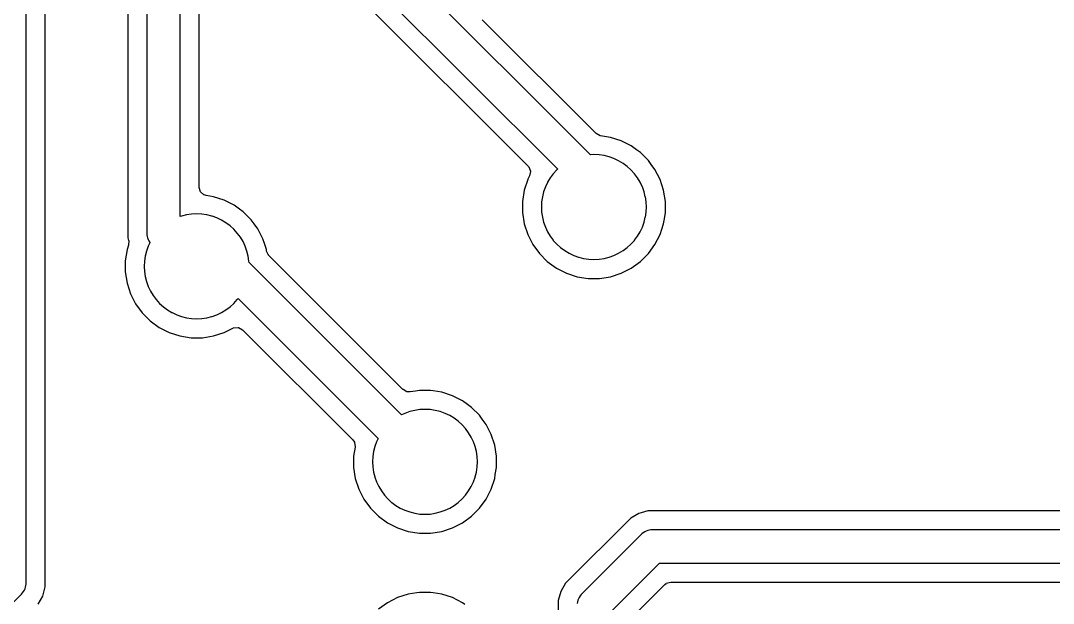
# Model space of a CAD drawing. Header units: metres. Extents: x 92.3 to 181.5, y -134.8 to -50.6.
# Drawn here: x 117.56 to 133.4, y -96.47 to -87.53 of the extents above; entities that cross this region are included whole.
import ezdxf

# ---------------------------------------------------------------- set-up
doc = ezdxf.new("R2010")
doc.units = ezdxf.units.M

msp = doc.modelspace()

# ---------------------------------------------------------------- linework, layer by layer
for points in [[(119.204, -72.459), (119.204, -90.862), (119.215, -90.903), (119.215, -90.903), (119.216, -90.903), (119.216, -90.903), (119.216, -90.903), (119.216, -90.903), (119.216, -90.904), (119.216, -90.904), (119.216, -90.904), (119.216, -90.904), (119.216, -90.904), (119.216, -90.904), (119.216, -90.904), (119.216, -90.904), (119.216, -90.904), (119.214, -90.974), (119.214, -90.974), (119.214, -90.975), (119.214, -90.975), (119.214, -90.975), (119.214, -90.975), (119.214, -90.975), (119.214, -90.975), (119.214, -90.975), (119.214, -90.975), (119.214, -90.976), (119.214, -90.976), (119.213, -90.976), (119.191, -91.043), (119.164, -91.214), (119.164, -91.386), (119.191, -91.557), (119.245, -91.721), (119.323, -91.874), (119.424, -92.014), (119.546, -92.136), (119.686, -92.237), (119.839, -92.315), (120.003, -92.369), (120.174, -92.396), (120.346, -92.396), (120.517, -92.369), (120.681, -92.315), (120.811, -92.249), (120.811, -92.249), (120.811, -92.249), (120.811, -92.249), (120.811, -92.249), (120.824, -92.243), (120.824, -92.243), (120.825, -92.243), (120.825, -92.243), (120.825, -92.243), (120.825, -92.243), (120.825, -92.243), (120.825, -92.243), (120.825, -92.243), (120.825, -92.243), (120.826, -92.243), (120.826, -92.242), (120.826, -92.242), (120.826, -92.242), (120.826, -92.242), (120.896, -92.237), (120.896, -92.237), (120.896, -92.237), (120.896, -92.237), (120.896, -92.237), (120.896, -92.237), (120.896, -92.237), (120.897, -92.237), (120.897, -92.237), (120.897, -92.238), (120.897, -92.238), (120.897, -92.238), (120.897, -92.238), (120.897, -92.238), (120.897, -92.238), (120.898, -92.238), (120.898, -92.238), (120.898, -92.238), (120.898, -92.238), (120.898, -92.238), (120.898, -92.238), (120.898, -92.238), (120.898, -92.238), (120.898, -92.238), (120.96, -92.272), (120.96, -92.272), (120.96, -92.272), (120.96, -92.272), (120.96, -92.272), (120.96, -92.272), (120.96, -92.272), (120.961, -92.272), (120.961, -92.272), (120.961, -92.272), (120.961, -92.272), (120.961, -92.272), (120.961, -92.272), (122.651, -93.962), (122.651, -93.962), (122.651, -93.962), (122.651, -93.962), (122.651, -93.962), (122.651, -93.962), (122.651, -93.963), (122.651, -93.963), (122.651, -93.963), (122.677, -94), (122.677, -94.001), (122.677, -94.001), (122.677, -94.001), (122.677, -94.001), (122.677, -94.001), (122.677, -94.001), (122.677, -94.001), (122.677, -94.001), (122.677, -94.001), (122.678, -94.002), (122.678, -94.002), (122.678, -94.002), (122.678, -94.002), (122.678, -94.002), (122.678, -94.002), (122.678, -94.002), (122.678, -94.002), (122.678, -94.003), (122.678, -94.003), (122.687, -94.072), (122.687, -94.072), (122.687, -94.072), (122.687, -94.072), (122.687, -94.072), (122.687, -94.073), (122.687, -94.073), (122.687, -94.073), (122.687, -94.073), (122.687, -94.073), (122.687, -94.073), (122.687, -94.073), (122.687, -94.073), (122.664, -94.214), (122.664, -94.386), (122.691, -94.557), (122.745, -94.721), (122.823, -94.874), (122.924, -95.014), (123.046, -95.136), (123.186, -95.237), (123.339, -95.315), (123.503, -95.369), (123.674, -95.396), (123.846, -95.396), (124.017, -95.369), (124.181, -95.315), (124.334, -95.237), (124.474, -95.136), (124.596, -95.014), (124.697, -94.874), (124.775, -94.721), (124.829, -94.557), (124.838, -94.497), (124.856, -94.386), (124.856, -94.214), (124.829, -94.043), (124.775, -93.879), (124.697, -93.726), (124.639, -93.646), (124.596, -93.586), (124.474, -93.464), (124.414, -93.421), (124.334, -93.363), (124.181, -93.285), (124.017, -93.231), (123.885, -93.211), (123.846, -93.204), (123.674, -93.204), (123.613, -93.214), (123.533, -93.227), (123.533, -93.227), (123.533, -93.227), (123.533, -93.227), (123.533, -93.227), (123.533, -93.227), (123.533, -93.227), (123.533, -93.227), (123.532, -93.227), (123.487, -93.225), (123.487, -93.225), (123.486, -93.225), (123.486, -93.225), (123.486, -93.225), (123.486, -93.225), (123.486, -93.225), (123.486, -93.225), (123.486, -93.225), (123.486, -93.225), (123.485, -93.225), (123.485, -93.225), (123.485, -93.225), (123.485, -93.225), (123.485, -93.225), (123.485, -93.225), (123.485, -93.225), (123.485, -93.225), (123.485, -93.225), (123.484, -93.225), (123.423, -93.191), (123.423, -93.191), (123.423, -93.191), (123.423, -93.191), (123.423, -93.191), (123.423, -93.191), (123.423, -93.191), (123.422, -93.191), (123.422, -93.191), (123.422, -93.191), (123.422, -93.191), (123.422, -93.191), (123.422, -93.191), (121.368, -91.137), (121.368, -91.137), (121.363, -91.132), (121.363, -91.131), (121.363, -91.131), (121.363, -91.131), (121.363, -91.131), (121.363, -91.131), (121.363, -91.131), (121.363, -91.131), (121.363, -91.131), (121.363, -91.131), (121.363, -91.131), (121.363, -91.13), (121.362, -91.13), (121.362, -91.13), (121.362, -91.13), (121.362, -91.13), (121.332, -91.067), (121.332, -91.067), (121.332, -91.067), (121.332, -91.067), (121.332, -91.067), (121.332, -91.067), (121.332, -91.066), (121.332, -91.066), (121.332, -91.066), (121.332, -91.066), (121.332, -91.066), (121.332, -91.066), (121.332, -91.066), (121.329, -91.043), (121.298, -90.948), (121.275, -90.879), (121.197, -90.726), (121.139, -90.646), (121.096, -90.586), (120.974, -90.464), (120.914, -90.421), (120.834, -90.363), (120.681, -90.285), (120.517, -90.231), (120.404, -90.214), (120.404, -90.214), (120.404, -90.214), (120.404, -90.214), (120.404, -90.214), (120.404, -90.214), (120.404, -90.214), (120.372, -90.204), (120.371, -90.204), (120.371, -90.204), (120.371, -90.204), (120.371, -90.204), (120.371, -90.204), (120.371, -90.204), (120.371, -90.204), (120.371, -90.203), (120.371, -90.203), (120.37, -90.203), (120.37, -90.203), (120.37, -90.203), (120.37, -90.203), (120.37, -90.203), (120.37, -90.203), (120.37, -90.203), (120.37, -90.203), (120.317, -90.157), (120.317, -90.157), (120.317, -90.157), (120.317, -90.157), (120.317, -90.157), (120.316, -90.157), (120.316, -90.157), (120.316, -90.156), (120.316, -90.156), (120.316, -90.156), (120.316, -90.156), (120.316, -90.156), (120.316, -90.156), (120.316, -90.156), (120.316, -90.156), (120.316, -90.156), (120.316, -90.156), (120.316, -90.155), (120.316, -90.155), (120.316, -90.155), (120.316, -90.155), (120.315, -90.155), (120.315, -90.155), (120.315, -90.155), (120.296, -90.088), (120.296, -90.088), (120.296, -90.087), (120.296, -90.087), (120.296, -90.087), (120.296, -90.087), (120.296, -90.087), (120.296, -90.087), (120.296, -90.087), (120.296, -90.087), (120.296, -90.087), (120.296, -90.086), (120.296, -90.086), (120.296, -72.108)], [(119.495, -72.286), (119.495, -90.79), (119.495, -90.79), (119.495, -90.79), (119.496, -90.815), (119.496, -90.815), (119.496, -90.815), (119.496, -90.815), (119.496, -90.815), (119.5, -90.84), (119.5, -90.84), (119.5, -90.84), (119.5, -90.84), (119.5, -90.84), (119.506, -90.864), (119.506, -90.864), (119.506, -90.864), (119.506, -90.864), (119.506, -90.864), (119.506, -90.864), (119.514, -90.887), (119.514, -90.888), (119.514, -90.888), (119.514, -90.888), (119.514, -90.888), (119.525, -90.91), (119.525, -90.91), (119.525, -90.91), (119.525, -90.91), (119.525, -90.91), (119.538, -90.932), (119.538, -90.932), (119.538, -90.932), (119.538, -90.932), (119.538, -90.932), (119.542, -90.937), (119.516, -90.992), (119.516, -90.992), (119.516, -90.992), (119.516, -90.992), (119.516, -90.992), (119.49, -91.066), (119.49, -91.066), (119.49, -91.066), (119.49, -91.066), (119.49, -91.067), (119.471, -91.143), (119.47, -91.143), (119.47, -91.143), (119.47, -91.143), (119.47, -91.143), (119.459, -91.221), (119.459, -91.221), (119.459, -91.221), (119.459, -91.221), (119.459, -91.221), (119.455, -91.3), (119.455, -91.3), (119.455, -91.3), (119.455, -91.3), (119.455, -91.3), (119.459, -91.379), (119.459, -91.379), (119.459, -91.379), (119.459, -91.379), (119.459, -91.379), (119.47, -91.457), (119.47, -91.457), (119.47, -91.457), (119.47, -91.457), (119.471, -91.457), (119.49, -91.533), (119.49, -91.534), (119.49, -91.534), (119.49, -91.534), (119.49, -91.534), (119.516, -91.608), (119.516, -91.608), (119.516, -91.608), (119.516, -91.608), (119.516, -91.608), (119.55, -91.679), (119.55, -91.679), (119.55, -91.679), (119.55, -91.68), (119.55, -91.68), (119.591, -91.747), (119.591, -91.747), (119.591, -91.747), (119.591, -91.747), (119.591, -91.747), (119.638, -91.81), (119.638, -91.811), (119.638, -91.811), (119.638, -91.811), (119.638, -91.811), (119.691, -91.869), (119.691, -91.869), (119.691, -91.869), (119.691, -91.869), (119.691, -91.869), (119.749, -91.922), (119.749, -91.922), (119.749, -91.922), (119.749, -91.922), (119.75, -91.922), (119.813, -91.969), (119.813, -91.969), (119.813, -91.969), (119.813, -91.969), (119.813, -91.969), (119.88, -92.01), (119.88, -92.01), (119.881, -92.01), (119.881, -92.01), (119.881, -92.01), (119.952, -92.044), (119.952, -92.044), (119.952, -92.044), (119.952, -92.044), (119.952, -92.044), (120.026, -92.07), (120.026, -92.07), (120.026, -92.07), (120.026, -92.07), (120.027, -92.07), (120.103, -92.089), (120.103, -92.09), (120.103, -92.09), (120.103, -92.09), (120.103, -92.09), (120.181, -92.101), (120.181, -92.101), (120.181, -92.101), (120.181, -92.101), (120.181, -92.101), (120.26, -92.105), (120.26, -92.105), (120.26, -92.105), (120.26, -92.105), (120.26, -92.105), (120.339, -92.101), (120.339, -92.101), (120.339, -92.101), (120.339, -92.101), (120.339, -92.101), (120.417, -92.09), (120.417, -92.09), (120.417, -92.09), (120.417, -92.09), (120.417, -92.089), (120.493, -92.07), (120.494, -92.07), (120.494, -92.07), (120.494, -92.07), (120.494, -92.07), (120.568, -92.044), (120.568, -92.044), (120.568, -92.044), (120.568, -92.044), (120.568, -92.044), (120.639, -92.01), (120.639, -92.01), (120.639, -92.01), (120.64, -92.01), (120.64, -92.01), (120.707, -91.969), (120.707, -91.969), (120.707, -91.969), (120.707, -91.969), (120.707, -91.969), (120.77, -91.922), (120.771, -91.922), (120.771, -91.922), (120.771, -91.922), (120.771, -91.922), (120.829, -91.869), (120.829, -91.869), (120.829, -91.869), (120.829, -91.869), (120.829, -91.869), (120.882, -91.811), (120.882, -91.811), (120.882, -91.811), (120.882, -91.811), (120.882, -91.81), (120.894, -91.795), (123.04, -93.941), (123.016, -93.992), (123.016, -93.992), (123.016, -93.992), (123.016, -93.992), (123.016, -93.992), (122.99, -94.066), (122.99, -94.066), (122.99, -94.066), (122.99, -94.066), (122.99, -94.067), (122.971, -94.143), (122.97, -94.143), (122.97, -94.143), (122.97, -94.143), (122.97, -94.143), (122.959, -94.221), (122.959, -94.221), (122.959, -94.221), (122.959, -94.221), (122.959, -94.221), (122.955, -94.3), (122.955, -94.3), (122.955, -94.3), (122.955, -94.3), (122.955, -94.3), (122.959, -94.379), (122.959, -94.379), (122.959, -94.379), (122.959, -94.379), (122.959, -94.379), (122.97, -94.457), (122.97, -94.457), (122.97, -94.457), (122.97, -94.457), (122.971, -94.457), (122.99, -94.533), (122.99, -94.534), (122.99, -94.534), (122.99, -94.534), (122.99, -94.534), (123.016, -94.608), (123.016, -94.608), (123.016, -94.608), (123.016, -94.608), (123.016, -94.608), (123.05, -94.679), (123.05, -94.679), (123.05, -94.679), (123.05, -94.68), (123.05, -94.68), (123.091, -94.747), (123.091, -94.747), (123.091, -94.747), (123.091, -94.747), (123.091, -94.747), (123.138, -94.81), (123.138, -94.811), (123.138, -94.811), (123.138, -94.811), (123.138, -94.811), (123.191, -94.869), (123.191, -94.869), (123.191, -94.869), (123.191, -94.869), (123.191, -94.869), (123.249, -94.922), (123.249, -94.922), (123.249, -94.922), (123.249, -94.922), (123.25, -94.922), (123.313, -94.969), (123.313, -94.969), (123.313, -94.969), (123.313, -94.969), (123.313, -94.969), (123.38, -95.01), (123.38, -95.01), (123.381, -95.01), (123.381, -95.01), (123.381, -95.01), (123.452, -95.044), (123.452, -95.044), (123.452, -95.044), (123.452, -95.044), (123.452, -95.044), (123.526, -95.07), (123.526, -95.07), (123.526, -95.07), (123.526, -95.07), (123.527, -95.07), (123.603, -95.089), (123.603, -95.09), (123.603, -95.09), (123.603, -95.09), (123.603, -95.09), (123.681, -95.101), (123.681, -95.101), (123.681, -95.101), (123.681, -95.101), (123.681, -95.101), (123.76, -95.105), (123.76, -95.105), (123.76, -95.105), (123.76, -95.105), (123.76, -95.105), (123.839, -95.101), (123.839, -95.101), (123.839, -95.101), (123.839, -95.101), (123.839, -95.101), (123.917, -95.09), (123.917, -95.09), (123.917, -95.09), (123.917, -95.09), (123.917, -95.089), (123.993, -95.07), (123.994, -95.07), (123.994, -95.07), (123.994, -95.07), (123.994, -95.07), (124.068, -95.044), (124.068, -95.044), (124.068, -95.044), (124.068, -95.044), (124.068, -95.044), (124.139, -95.01), (124.139, -95.01), (124.139, -95.01), (124.14, -95.01), (124.14, -95.01), (124.207, -94.969), (124.207, -94.969), (124.207, -94.969), (124.207, -94.969), (124.207, -94.969), (124.27, -94.922), (124.271, -94.922), (124.271, -94.922), (124.271, -94.922), (124.271, -94.922), (124.329, -94.869), (124.329, -94.869), (124.329, -94.869), (124.329, -94.869), (124.329, -94.869), (124.382, -94.811), (124.382, -94.811), (124.382, -94.811), (124.382, -94.811), (124.382, -94.81), (124.429, -94.747), (124.429, -94.747), (124.429, -94.747), (124.429, -94.747), (124.429, -94.747), (124.47, -94.68), (124.47, -94.68), (124.47, -94.679), (124.47, -94.679), (124.47, -94.679), (124.504, -94.608), (124.504, -94.608), (124.504, -94.608), (124.504, -94.608), (124.504, -94.608), (124.53, -94.534), (124.53, -94.534), (124.53, -94.534), (124.53, -94.534), (124.53, -94.533), (124.549, -94.457), (124.55, -94.457), (124.55, -94.457), (124.55, -94.457), (124.55, -94.457), (124.561, -94.379), (124.561, -94.379), (124.561, -94.379), (124.561, -94.379), (124.561, -94.379), (124.565, -94.3), (124.565, -94.3), (124.565, -94.3), (124.565, -94.3), (124.565, -94.3), (124.561, -94.221), (124.561, -94.221), (124.561, -94.221), (124.561, -94.221), (124.561, -94.221), (124.55, -94.143), (124.55, -94.143), (124.55, -94.143), (124.55, -94.143), (124.549, -94.143), (124.53, -94.067), (124.53, -94.067), (124.53, -94.066), (124.53, -94.066), (124.53, -94.066), (124.53, -94.066), (124.504, -93.992), (124.504, -93.992), (124.504, -93.992), (124.504, -93.992), (124.504, -93.992), (124.47, -93.921), (124.47, -93.921), (124.47, -93.921), (124.47, -93.92), (124.47, -93.92), (124.429, -93.853), (124.429, -93.853), (124.429, -93.853), (124.429, -93.853), (124.429, -93.853), (124.382, -93.79), (124.382, -93.789), (124.382, -93.789), (124.382, -93.789), (124.382, -93.789), (124.329, -93.731), (124.329, -93.731), (124.329, -93.731), (124.329, -93.731), (124.329, -93.731), (124.271, -93.678), (124.271, -93.678), (124.271, -93.678), (124.271, -93.678), (124.27, -93.678), (124.207, -93.631), (124.207, -93.631), (124.207, -93.631), (124.207, -93.631), (124.207, -93.631), (124.14, -93.59), (124.14, -93.59), (124.139, -93.59), (124.139, -93.59), (124.139, -93.59), (124.068, -93.556), (124.068, -93.556), (124.068, -93.556), (124.068, -93.556), (124.068, -93.556), (123.994, -93.53), (123.994, -93.53), (123.994, -93.53), (123.994, -93.53), (123.993, -93.53), (123.917, -93.511), (123.917, -93.51), (123.917, -93.51), (123.917, -93.51), (123.917, -93.51), (123.839, -93.499), (123.839, -93.499), (123.839, -93.499), (123.839, -93.499), (123.839, -93.499), (123.76, -93.495), (123.76, -93.495), (123.76, -93.495), (123.76, -93.495), (123.76, -93.495), (123.681, -93.499), (123.681, -93.499), (123.681, -93.499), (123.681, -93.499), (123.681, -93.499), (123.603, -93.51), (123.603, -93.51), (123.603, -93.51), (123.603, -93.51), (123.603, -93.511), (123.527, -93.53), (123.527, -93.53), (123.527, -93.53), (123.526, -93.53), (123.526, -93.53), (123.526, -93.53), (123.526, -93.53), (123.452, -93.556), (123.452, -93.556), (123.452, -93.556), (123.452, -93.556), (123.452, -93.556), (123.401, -93.58), (121.062, -91.241), (121.061, -91.221), (121.061, -91.221), (121.061, -91.221), (121.061, -91.221), (121.061, -91.221), (121.05, -91.143), (121.05, -91.143), (121.05, -91.143), (121.05, -91.143), (121.049, -91.143), (121.03, -91.067), (121.03, -91.067), (121.03, -91.066), (121.03, -91.066), (121.03, -91.066), (121.03, -91.066), (121.004, -90.992), (121.004, -90.992), (121.004, -90.992), (121.004, -90.992), (121.004, -90.992), (120.97, -90.921), (120.97, -90.921), (120.97, -90.921), (120.97, -90.92), (120.97, -90.92), (120.929, -90.853), (120.929, -90.853), (120.929, -90.853), (120.929, -90.853), (120.929, -90.853), (120.882, -90.79), (120.882, -90.789), (120.882, -90.789), (120.882, -90.789), (120.882, -90.789), (120.829, -90.731), (120.829, -90.731), (120.829, -90.731), (120.829, -90.731), (120.829, -90.731), (120.771, -90.678), (120.771, -90.678), (120.771, -90.678), (120.771, -90.678), (120.77, -90.678), (120.707, -90.631), (120.707, -90.631), (120.707, -90.631), (120.707, -90.631), (120.707, -90.631), (120.64, -90.59), (120.64, -90.59), (120.639, -90.59), (120.639, -90.59), (120.639, -90.59), (120.568, -90.556), (120.568, -90.556), (120.568, -90.556), (120.568, -90.556), (120.568, -90.556), (120.494, -90.53), (120.494, -90.53), (120.494, -90.53), (120.494, -90.53), (120.493, -90.53), (120.417, -90.511), (120.417, -90.51), (120.417, -90.51), (120.417, -90.51), (120.417, -90.51), (120.339, -90.499), (120.339, -90.499), (120.339, -90.499), (120.339, -90.499), (120.339, -90.499), (120.26, -90.495), (120.26, -90.495), (120.26, -90.495), (120.26, -90.495), (120.26, -90.495), (120.181, -90.499), (120.181, -90.499), (120.181, -90.499), (120.181, -90.499), (120.181, -90.499), (120.103, -90.51), (120.103, -90.51), (120.103, -90.51), (120.103, -90.51), (120.103, -90.511), (120.027, -90.53), (120.027, -90.53), (120.027, -90.53), (120.026, -90.53), (120.026, -90.53), (120.026, -90.53), (120.026, -90.53), (120.005, -90.537), (120.005, -72.18)], [(117.828, -96.484), (117.899, -96.36), (117.904, -96.342), (117.937, -96.221), (117.937, -81.169), (117.899, -81.03), (117.828, -80.906), (115.866, -78.945)], [(116.86, -97.041), (117.571, -96.329), (117.571, -96.329), (117.572, -96.329), (117.588, -96.311), (117.588, -96.311), (117.588, -96.311), (117.588, -96.311), (117.588, -96.311), (117.603, -96.291), (117.603, -96.291), (117.603, -96.291), (117.603, -96.291), (117.603, -96.291), (117.616, -96.269), (117.616, -96.269), (117.616, -96.269), (117.616, -96.269), (117.616, -96.269), (117.627, -96.247), (117.627, -96.247), (117.627, -96.247), (117.627, -96.247), (117.627, -96.246), (117.635, -96.223), (117.635, -96.223), (117.635, -96.223), (117.635, -96.223), (117.635, -96.223), (117.641, -96.199), (117.641, -96.199), (117.641, -96.199), (117.641, -96.199), (117.641, -96.199), (117.645, -96.174), (117.645, -96.174), (117.645, -96.174), (117.645, -96.174), (117.645, -96.174), (117.646, -96.149), (117.646, -96.149), (117.646, -96.149), (117.646, -81.241)], [(123.07, -87.08), (125.796, -89.807), (125.781, -89.821), (125.781, -89.821), (125.781, -89.821), (125.781, -89.821), (125.781, -89.821), (125.728, -89.879), (125.728, -89.879), (125.728, -89.879), (125.728, -89.879), (125.728, -89.88), (125.681, -89.943), (125.681, -89.943), (125.681, -89.943), (125.681, -89.943), (125.681, -89.943), (125.64, -90.01), (125.64, -90.01), (125.64, -90.011), (125.64, -90.011), (125.64, -90.011), (125.606, -90.082), (125.606, -90.082), (125.606, -90.082), (125.606, -90.082), (125.606, -90.082), (125.58, -90.156), (125.58, -90.156), (125.58, -90.156), (125.58, -90.156), (125.58, -90.157), (125.561, -90.233), (125.56, -90.233), (125.56, -90.233), (125.56, -90.233), (125.56, -90.233), (125.549, -90.311), (125.549, -90.311), (125.549, -90.311), (125.549, -90.311), (125.549, -90.311), (125.545, -90.39), (125.545, -90.39), (125.545, -90.39), (125.545, -90.39), (125.545, -90.39), (125.549, -90.469), (125.549, -90.469), (125.549, -90.469), (125.549, -90.469), (125.549, -90.469), (125.56, -90.547), (125.56, -90.547), (125.56, -90.547), (125.56, -90.547), (125.561, -90.547), (125.58, -90.623), (125.58, -90.624), (125.58, -90.624), (125.58, -90.624), (125.58, -90.624), (125.606, -90.698), (125.606, -90.698), (125.606, -90.698), (125.606, -90.698), (125.606, -90.698), (125.64, -90.769), (125.64, -90.769), (125.64, -90.769), (125.64, -90.77), (125.64, -90.77), (125.681, -90.837), (125.681, -90.837), (125.681, -90.837), (125.681, -90.837), (125.681, -90.837), (125.728, -90.9), (125.728, -90.901), (125.728, -90.901), (125.728, -90.901), (125.728, -90.901), (125.781, -90.959), (125.781, -90.959), (125.781, -90.959), (125.781, -90.959), (125.781, -90.959), (125.839, -91.012), (125.839, -91.012), (125.839, -91.012), (125.839, -91.012), (125.84, -91.012), (125.903, -91.059), (125.903, -91.059), (125.903, -91.059), (125.903, -91.059), (125.903, -91.059), (125.97, -91.1), (125.97, -91.1), (125.971, -91.1), (125.971, -91.1), (125.971, -91.1), (126.042, -91.134), (126.042, -91.134), (126.042, -91.134), (126.042, -91.134), (126.042, -91.134), (126.116, -91.16), (126.116, -91.16), (126.116, -91.16), (126.116, -91.16), (126.117, -91.16), (126.193, -91.179), (126.193, -91.18), (126.193, -91.18), (126.193, -91.18), (126.193, -91.18), (126.271, -91.191), (126.271, -91.191), (126.271, -91.191), (126.271, -91.191), (126.271, -91.191), (126.35, -91.195), (126.35, -91.195), (126.35, -91.195), (126.35, -91.195), (126.35, -91.195), (126.429, -91.191), (126.429, -91.191), (126.429, -91.191), (126.429, -91.191), (126.429, -91.191), (126.507, -91.18), (126.507, -91.18), (126.507, -91.18), (126.507, -91.18), (126.507, -91.179), (126.583, -91.16), (126.583, -91.16), (126.583, -91.16), (126.584, -91.16), (126.584, -91.16), (126.584, -91.16), (126.584, -91.16), (126.658, -91.134), (126.658, -91.134), (126.658, -91.134), (126.658, -91.134), (126.658, -91.134), (126.729, -91.1), (126.729, -91.1), (126.729, -91.1), (126.73, -91.1), (126.73, -91.1), (126.797, -91.059), (126.797, -91.059), (126.797, -91.059), (126.797, -91.059), (126.797, -91.059), (126.86, -91.012), (126.861, -91.012), (126.861, -91.012), (126.861, -91.012), (126.861, -91.012), (126.919, -90.959), (126.919, -90.959), (126.919, -90.959), (126.919, -90.959), (126.919, -90.959), (126.972, -90.901), (126.972, -90.901), (126.972, -90.901), (126.972, -90.901), (126.972, -90.9), (127.019, -90.837), (127.019, -90.837), (127.019, -90.837), (127.019, -90.837), (127.019, -90.837), (127.06, -90.77), (127.06, -90.77), (127.06, -90.769), (127.06, -90.769), (127.06, -90.769), (127.094, -90.698), (127.094, -90.698), (127.094, -90.698), (127.094, -90.698), (127.094, -90.698), (127.12, -90.624), (127.12, -90.624), (127.12, -90.624), (127.12, -90.624), (127.12, -90.623), (127.139, -90.547), (127.14, -90.547), (127.14, -90.547), (127.14, -90.547), (127.14, -90.547), (127.151, -90.469), (127.151, -90.469), (127.151, -90.469), (127.151, -90.469), (127.151, -90.469), (127.155, -90.39), (127.155, -90.39), (127.155, -90.39), (127.155, -90.39), (127.155, -90.39), (127.151, -90.311), (127.151, -90.311), (127.151, -90.311), (127.151, -90.311), (127.151, -90.311), (127.14, -90.233), (127.14, -90.233), (127.14, -90.233), (127.14, -90.233), (127.139, -90.233), (127.12, -90.157), (127.12, -90.157), (127.12, -90.156), (127.12, -90.156), (127.12, -90.156), (127.12, -90.156), (127.094, -90.082), (127.094, -90.082), (127.094, -90.082), (127.094, -90.082), (127.094, -90.082), (127.06, -90.011), (127.06, -90.011), (127.06, -90.011), (127.06, -90.01), (127.06, -90.01), (127.019, -89.943), (127.019, -89.943), (127.019, -89.943), (127.019, -89.943), (127.019, -89.943), (126.972, -89.88), (126.972, -89.879), (126.972, -89.879), (126.972, -89.879), (126.972, -89.879), (126.919, -89.821), (126.919, -89.821), (126.919, -89.821), (126.919, -89.821), (126.919, -89.821), (126.861, -89.768), (126.861, -89.768), (126.861, -89.768), (126.861, -89.768), (126.86, -89.768), (126.797, -89.721), (126.797, -89.721), (126.797, -89.721), (126.797, -89.721), (126.797, -89.721), (126.73, -89.68), (126.73, -89.68), (126.729, -89.68), (126.729, -89.68), (126.729, -89.68), (126.658, -89.646), (126.658, -89.646), (126.658, -89.646), (126.658, -89.646), (126.658, -89.646), (126.584, -89.62), (126.584, -89.62), (126.584, -89.62), (126.584, -89.62), (126.583, -89.62), (126.507, -89.601), (126.507, -89.6), (126.507, -89.6), (126.507, -89.6), (126.507, -89.6), (126.429, -89.589), (126.429, -89.589), (126.429, -89.589), (126.429, -89.589), (126.429, -89.589), (126.35, -89.585), (126.35, -89.585), (126.35, -89.585), (126.35, -89.585), (126.35, -89.585), (126.298, -89.588), (123.505, -86.794)], [(122.813, -87.235), (125.34, -89.762), (125.341, -89.762), (125.341, -89.762), (125.35, -89.773), (125.35, -89.773), (125.35, -89.773), (125.35, -89.773), (125.35, -89.773), (125.35, -89.773), (125.351, -89.773), (125.351, -89.773), (125.351, -89.773), (125.351, -89.774), (125.351, -89.774), (125.351, -89.774), (125.351, -89.774), (125.351, -89.774), (125.351, -89.774), (125.351, -89.774), (125.351, -89.774), (125.377, -89.839), (125.377, -89.839), (125.377, -89.839), (125.377, -89.839), (125.377, -89.839), (125.377, -89.839), (125.377, -89.84), (125.378, -89.84), (125.378, -89.84), (125.378, -89.84), (125.378, -89.84), (125.378, -89.84), (125.378, -89.84), (125.378, -89.84), (125.378, -89.841), (125.378, -89.841), (125.378, -89.841), (125.378, -89.841), (125.378, -89.841), (125.378, -89.841), (125.378, -89.841), (125.378, -89.841), (125.378, -89.842), (125.378, -89.842), (125.365, -89.91), (125.365, -89.91), (125.365, -89.911), (125.365, -89.911), (125.365, -89.911), (125.365, -89.911), (125.364, -89.911), (125.364, -89.911), (125.364, -89.911), (125.364, -89.911), (125.364, -89.911), (125.364, -89.912), (125.364, -89.912), (125.338, -89.963), (125.335, -89.969), (125.281, -90.133), (125.254, -90.304), (125.254, -90.476), (125.281, -90.647), (125.335, -90.811), (125.413, -90.964), (125.514, -91.104), (125.636, -91.226), (125.776, -91.327), (125.929, -91.405), (126.093, -91.459), (126.264, -91.486), (126.436, -91.486), (126.607, -91.459), (126.771, -91.405), (126.924, -91.327), (127.064, -91.226), (127.186, -91.104), (127.287, -90.964), (127.365, -90.811), (127.419, -90.647), (127.431, -90.569), (127.446, -90.476), (127.446, -90.304), (127.419, -90.133), (127.365, -89.969), (127.287, -89.816), (127.229, -89.736), (127.186, -89.676), (127.064, -89.554), (127.004, -89.511), (126.924, -89.453), (126.771, -89.375), (126.607, -89.321), (126.454, -89.297), (126.453, -89.297), (126.446, -89.296), (126.446, -89.296), (126.446, -89.296), (126.446, -89.296), (126.446, -89.296), (126.446, -89.296), (126.446, -89.296), (126.446, -89.296), (126.446, -89.296), (126.445, -89.296), (126.445, -89.296), (126.445, -89.295), (126.445, -89.295), (126.445, -89.295), (126.384, -89.262), (126.384, -89.262), (126.383, -89.262), (126.383, -89.262), (126.383, -89.262), (126.383, -89.262), (126.383, -89.262), (126.383, -89.261), (126.383, -89.261), (126.383, -89.261), (126.383, -89.261), (126.383, -89.261), (126.383, -89.261), (124.639, -87.517)], [(142.521, -95.054), (127.178, -95.054), (127.074, -95.082), (127.039, -95.092), (126.915, -95.163), (125.913, -96.165), (125.842, -96.289), (125.804, -96.428), (125.804, -96.986)], [(142.694, -95.345), (127.25, -95.345), (127.25, -95.345), (127.25, -95.345), (127.225, -95.346), (127.225, -95.346), (127.225, -95.346), (127.225, -95.346), (127.225, -95.346), (127.2, -95.35), (127.2, -95.35), (127.2, -95.35), (127.2, -95.35), (127.2, -95.35), (127.176, -95.356), (127.176, -95.356), (127.176, -95.356), (127.176, -95.356), (127.176, -95.356), (127.153, -95.364), (127.152, -95.364), (127.152, -95.364), (127.152, -95.364), (127.152, -95.364), (127.13, -95.375), (127.13, -95.375), (127.13, -95.375), (127.13, -95.375), (127.13, -95.375), (127.108, -95.388), (127.108, -95.388), (127.108, -95.388), (127.108, -95.388), (127.108, -95.388), (127.108, -95.388), (127.108, -95.388), (127.108, -95.388), (127.108, -95.388), (127.088, -95.403), (127.088, -95.403), (127.088, -95.403), (127.088, -95.403), (127.088, -95.403), (127.07, -95.419), (127.07, -95.42), (127.07, -95.42), (126.17, -96.32), (126.17, -96.32), (126.169, -96.32), (126.153, -96.338), (126.153, -96.338), (126.153, -96.338), (126.153, -96.338), (126.153, -96.338), (126.138, -96.358), (126.138, -96.358), (126.138, -96.358), (126.138, -96.358), (126.138, -96.358), (126.125, -96.38), (126.125, -96.38), (126.125, -96.38), (126.125, -96.38), (126.125, -96.38), (126.114, -96.402), (126.114, -96.402), (126.114, -96.402), (126.114, -96.402), (126.114, -96.403), (126.106, -96.426), (126.106, -96.426), (126.106, -96.426), (126.106, -96.426), (126.106, -96.426), (126.1, -96.45), (126.1, -96.45), (126.1, -96.45), (126.1, -96.45), (126.1, -96.45), (126.096, -96.475)], [(126.605, -96.606), (127.356, -95.855), (142.8, -95.855)], [(126.933, -96.688), (127.438, -96.183), (127.438, -96.183), (127.438, -96.183), (127.438, -96.183), (127.439, -96.183), (127.459, -96.166), (127.459, -96.166), (127.459, -96.166), (127.46, -96.166), (127.46, -96.166), (127.46, -96.166), (127.46, -96.166), (127.46, -96.166), (127.46, -96.166), (127.46, -96.166), (127.46, -96.166), (127.46, -96.166), (127.46, -96.166), (127.461, -96.166), (127.461, -96.165), (127.461, -96.165), (127.461, -96.165), (127.528, -96.146), (127.528, -96.146), (127.528, -96.146), (127.528, -96.146), (127.528, -96.146), (127.529, -96.146), (127.529, -96.146), (127.529, -96.146), (127.529, -96.146), (127.529, -96.146), (127.529, -96.146), (127.529, -96.146), (127.529, -96.146), (142.872, -96.146)], [(124.373, -96.491), (124.334, -96.463), (124.181, -96.385), (124.017, -96.331), (123.885, -96.311), (123.846, -96.304), (123.674, -96.304), (123.635, -96.311), (123.503, -96.331), (123.339, -96.385), (123.186, -96.463), (123.046, -96.564)]]:
    msp.add_lwpolyline(points)

doc.saveas('drawing.dxf')
